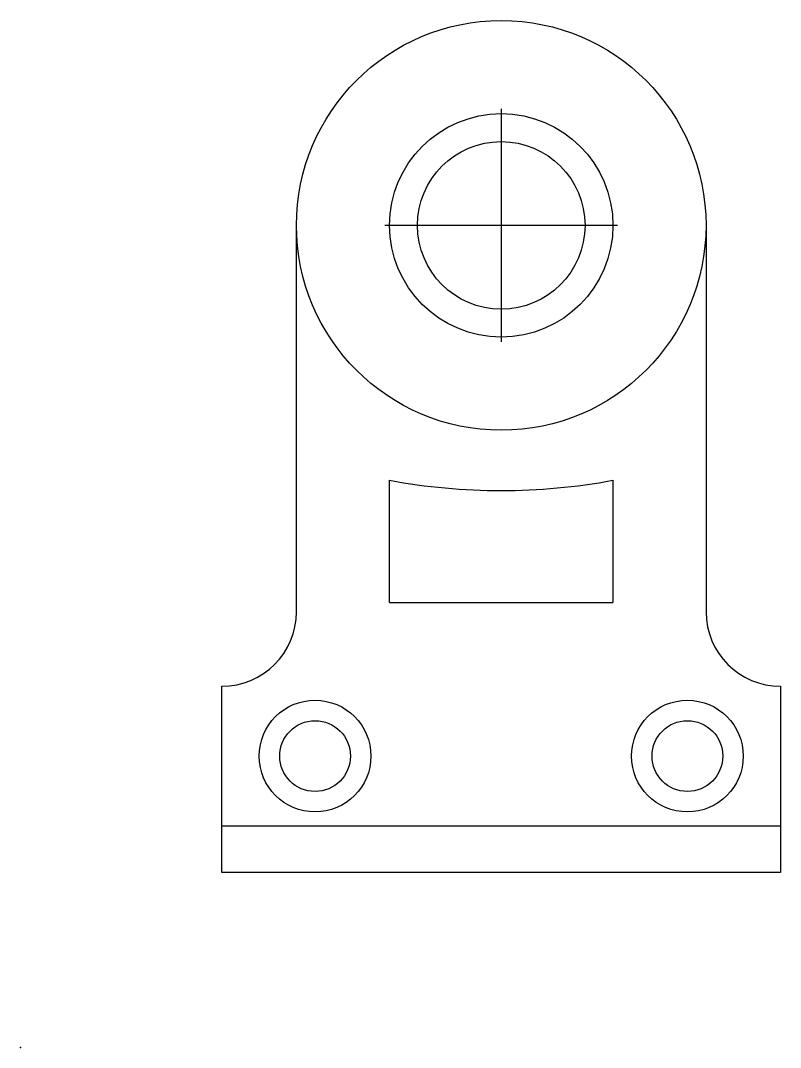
# Model space of a CAD drawing. Header units: millimetres. Extents: x 0 to 16.3, y -1.6 to 20.5.
import ezdxf

# ---------------------------------------------------------------- set-up
doc = ezdxf.new("R2010")
doc.units = ezdxf.units.MM

msp = doc.modelspace()

# ---------------------------------------------------------------- linework, layer by layer
for p, q in [((10.328, 18.559), (10.328, 13.559)), ((5.928, 7.759), (5.928, 16.059)), ((12.828, 16.059), (7.828, 16.059)), ((14.728, 16.059), (14.728, 7.759)), ((7.928, 7.959), (7.928, 10.583)), ((12.728, 10.583), (12.728, 7.959)), ((7.928, 7.959), (12.728, 7.959)), ((4.328, 3.159), (4.328, 6.159)), ((16.328, 6.159), (16.328, 3.159))]:
    msp.add_line(p, q)
msp.add_lwpolyline([(4.328, 3.159), (16.328, 3.159), (16.328, 2.159), (4.328, 2.159)], close=True)
for centre, radius in [((10.328, 16.059), 4.4), ((10.328, 16.059), 2.4), ((10.328, 16.059), 1.8), ((6.328, 4.659), 1.2), ((14.328, 4.659), 1.2), ((6.328, 4.659), 0.76), ((14.328, 4.659), 0.76)]:
    msp.add_circle(centre, radius)
for centre, radius, start, end in [((10.328, 23.628), 13.264, 259.5756, 280.4244), ((4.328, 7.759), 1.6, 270, 0), ((16.328, 7.759), 1.6, 180, 270)]:
    msp.add_arc(centre, radius, start, end)
msp.add_point((0, -1.6))
msp.add_point((0, -1.6))
msp.add_point((0, -1.6))

doc.saveas('drawing.dxf')
